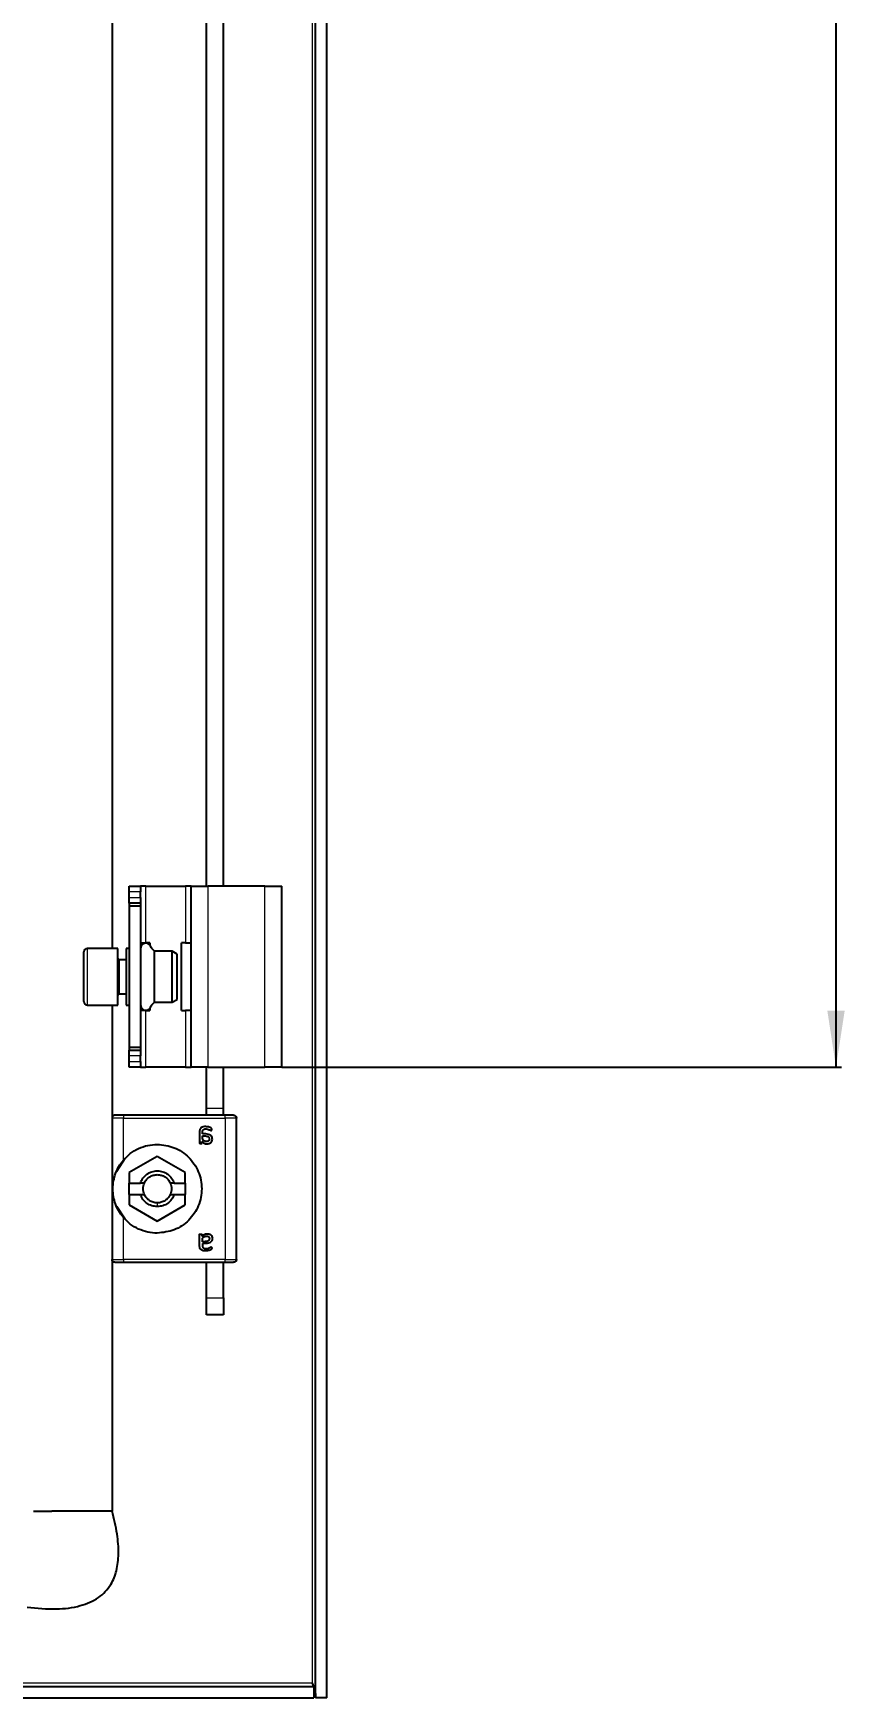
# Model space of a CAD drawing. Header units: millimetres. Extents: x -409 to 1413, y -262 to 1017.
# Drawn here: x 1269.9 to 1413.4, y -108.5 to 185.8 of the extents above; entities that cross this region are included whole.
import ezdxf

# ---------------------------------------------------------------- set-up
doc = ezdxf.new("R2010")
doc.units = ezdxf.units.MM
doc.layers.add('FORMAT', color=7, linetype='Continuous')
doc.styles.add('SLDTEXTSTYLE0', font='TXT', dxfattribs={"width": 0.75})
doc.dimstyles.new('SLDDIMSTYLE0', dxfattribs={"dimtxt": 20, "dimasz": 10, "dimexe": 0, "dimexo": 0.0625, "dimgap": 5, "dimtad": 2, "dimdec": 1, "dimrnd": 1e-09, "dimzin": 12, "dimdsep": 46, "dimtxsty": 'SLDTEXTSTYLE0', "dimsah": 1, "dimcen": 0.09, "dimadec": 0, "dimazin": 3, "dimtfac": 1, "dimtofl": 0, "dimtmove": 0, "dimatfit": 3, "dimfxl": 0, "dimfrac": 2, "dimtolj": 1, "dimtzin": 12, "dimarcsym": 0})

# ---------------------------------------------------------------- blocks, each defined once
blk = doc.blocks.new('_D_5')
at = {"layer": 'FORMAT'}
for p, q in [((1313.88, 734.96), (1412.87, 734.96)), ((1411.87, 734.96), (1411.87, 2.96)), ((1313.88, 2.96), (1412.87, 2.96))]:
    blk.add_line(p, q, dxfattribs=at)
for points in [[(1411.87, 734.96), (1410.34, 724.96), (1413.41, 724.96)], [(1411.87, 2.96), (1413.41, 12.96), (1410.34, 12.96)]]:
    blk.add_solid(points, dxfattribs=at)
at = {"layer": 'FORMAT', "insert": (1386.09, 346.8), "char_height": 20, "attachment_point": 1, "rotation": 90, "style": 'SLDTEXTSTYLE0'}
blk.add_mtext('732', dxfattribs=at)

msp = doc.modelspace()

# ---------------------------------------------------------------- linework, layer by layer
at = {"color": 7, "linetype": 'Continuous', "lineweight": 25}
for p, q in [((1319.87, -108.54), (1319.87, 846.46)), ((1321.87, -108.54), (1321.87, 846.46)), ((1283.87, 713.96), (1283.87, 23.96)), ((1300.57, 34.96), (1300.57, 231.16)), ((1303.57, 34.96), (1303.57, 231.16)), ((1286.87, 34.96), (1288.87, 34.96)), ((1286.87, 33.96), (1286.87, 34.96)), ((1286.87, 32.96), (1286.87, 33.96)), ((1286.87, 31.96), (1286.87, 32.96)), ((1288.87, 34.96), (1288.87, 33.96)), ((1289.87, 34.96), (1288.87, 34.96)), ((1288.87, 32.96), (1288.87, 33.96)), ((1288.87, 32.96), (1288.87, 31.96)), ((1289.87, 34.96), (1296.87, 34.96)), ((1297.87, 34.96), (1296.87, 34.96)), ((1297.87, 34.96), (1300.87, 34.96)), ((1297.87, 2.96), (1297.87, 34.96)), ((1310.87, 34.96), (1300.87, 34.96)), ((1310.87, 34.96), (1313.87, 34.96)), ((1313.87, 2.96), (1313.87, 34.96)), ((1288.87, 31.96), (1286.87, 31.96)), ((1286.87, 31.96), (1286.87, 31.46)), ((1288.87, 31.46), (1286.87, 31.46)), ((1286.87, 31.46), (1286.87, 6.46)), ((1288.87, 31.96), (1288.87, 31.46)), ((1288.87, 31.46), (1288.87, 6.46)), ((1284.87, 23.96), (1279.47, 23.96)), ((1284.87, 16.41), (1284.87, 23.96)), ((1286.87, 23.96), (1286.37, 23.96)), ((1286.37, 23.96), (1286.37, 22.75)), ((1288.87, 24.96), (1289.87, 24.96)), ((1290.57, 24.96), (1289.87, 24.96)), ((1290.57, 24.96), (1290.57, 24.51)), ((1296.17, 12.96), (1296.17, 24.96)), ((1296.87, 24.96), (1296.17, 24.96)), ((1296.87, 24.96), (1297.87, 24.96)), ((1278.87, 16.71), (1278.87, 23.36)), ((1286.37, 21.96), (1285.12, 21.96)), ((1286.37, 22.75), (1286.37, 13.96)), ((1294.5, 23.46), (1291.37, 23.46)), ((1291.37, 14.46), (1291.37, 23.46)), ((1295.37, 22.96), (1294.5, 23.46)), ((1294.5, 14.46), (1294.5, 23.46)), ((1295.37, 14.96), (1295.37, 22.96)), ((1278.87, 14.56), (1278.87, 16.71)), ((1284.87, 13.96), (1284.87, 16.41)), ((1285.12, 15.96), (1286.37, 15.96)), ((1294.5, 14.46), (1295.37, 14.96)), ((1279.47, 13.96), (1284.87, 13.96)), ((1283.87, 13.96), (1283.87, -5.86)), ((1286.37, 13.96), (1286.87, 13.96)), ((1289.87, 12.96), (1288.87, 12.96)), ((1289.87, 12.96), (1290.57, 12.96)), ((1290.57, 13.41), (1290.57, 12.96)), ((1291.37, 14.46), (1294.5, 14.46)), ((1296.17, 12.96), (1296.87, 12.96)), ((1297.87, 12.96), (1296.87, 12.96)), ((1288.87, 6.46), (1286.87, 6.46)), ((1286.87, 6.46), (1286.87, 5.96)), ((1286.87, 4.96), (1286.87, 5.96)), ((1286.87, 5.96), (1288.87, 5.96)), ((1288.87, 6.46), (1288.87, 5.96)), ((1288.87, 5.96), (1288.87, 4.96)), ((1286.87, 3.96), (1286.87, 4.96)), ((1286.87, 2.96), (1286.87, 3.96)), ((1288.87, 2.96), (1286.87, 2.96)), ((1288.87, 3.96), (1288.87, 4.96)), ((1288.87, 3.96), (1288.87, 2.96)), ((1288.87, 2.96), (1289.87, 2.96)), ((1296.87, 2.96), (1289.87, 2.96)), ((1296.87, 2.96), (1297.87, 2.96)), ((1300.87, 2.96), (1297.87, 2.96)), ((1300.57, -4.34), (1300.57, 2.96)), ((1300.87, 2.96), (1310.87, 2.96)), ((1303.57, -4.34), (1303.57, 2.96)), ((1313.87, 2.96), (1310.87, 2.96)), ((1303.87, -5.54), (1285.87, -5.54)), ((1300.57, -5.59), (1300.57, -4.34)), ((1303.57, -5.59), (1303.57, -4.34)), ((1304.47, -5.54), (1304.22, -5.54)), ((1283.87, -6.04), (1283.87, -31.04)), ((1299.31, -8.58), (1299.31, -10.44)), ((1299.84, -8.83), (1299.84, -8.61)), ((1300.22, -8.83), (1299.84, -8.83)), ((1305.87, -31.04), (1305.87, -6.04)), ((1299.77, -10.44), (1299.77, -10.16)), ((1299.84, -9.18), (1300.27, -9.18)), ((1299.84, -9.77), (1299.84, -9.18)), ((1284.7, -15.41), (1286.21, -13.15)), ((1291.87, -12.82), (1286.92, -15.68)), ((1296.82, -15.68), (1291.87, -12.82)), ((1286.92, -15.68), (1286.92, -17.54)), ((1286.92, -17.54), (1288.88, -17.54)), ((1286.92, -19.54), (1286.92, -17.54)), ((1289.58, -17.54), (1288.88, -17.54)), ((1294.86, -17.54), (1294.16, -17.54)), ((1294.86, -17.54), (1296.82, -17.54)), ((1296.82, -17.54), (1296.82, -15.68)), ((1296.82, -17.54), (1296.82, -19.54)), ((1286.92, -19.54), (1286.92, -21.39)), ((1286.92, -19.54), (1288.88, -19.54)), ((1288.88, -19.54), (1289.58, -19.54)), ((1294.16, -19.54), (1294.86, -19.54)), ((1294.86, -19.54), (1296.82, -19.54)), ((1296.82, -21.39), (1296.82, -19.54)), ((1286.21, -23.92), (1284.7, -21.66)), ((1286.92, -21.39), (1291.87, -24.25)), ((1291.87, -24.25), (1296.82, -21.39)), ((1299.31, -28.49), (1299.31, -26.63)), ((1299.77, -26.63), (1299.77, -26.91)), ((1299.84, -27.89), (1299.84, -27.3)), ((1300.27, -27.89), (1299.84, -27.89)), ((1300.22, -28.24), (1299.84, -28.24)), ((1299.84, -28.24), (1299.84, -28.46)), ((1283.87, -31.21), (1283.87, -75.54)), ((1285.87, -31.54), (1303.87, -31.54)), ((1300.57, -37.84), (1300.57, -31.54)), ((1303.57, -37.84), (1303.57, -31.54)), ((1304.22, -31.54), (1304.47, -31.54)), ((1300.57, -40.84), (1300.57, -37.84)), ((1303.57, -37.84), (1303.57, -40.84)), ((1303.57, -40.84), (1300.57, -40.84)), ((1273.3, -75.54), (1273.24, -75.54)), ((1280.44, -75.54), (1273.3, -75.54)), ((1280.59, -75.54), (1280.44, -75.54)), ((1282.89, -75.54), (1280.59, -75.54)), ((1283.87, -75.54), (1282.89, -75.54)), ((1319.27, -105.94), (1319.46, -106.54)), ((730.17, -106.54), (1319.57, -106.54)), ((730.17, -108.54), (1319.57, -108.54)), ((1319.57, -106.54), (1319.57, -108.54)), ((1321.87, -108.54), (1319.87, -108.54))]:
    msp.add_line(p, q, dxfattribs=at)
at = {"color": 8, "linetype": 'Continuous', "lineweight": 18}
for p, q in [((1319.27, 843.86), (1319.27, -105.94)), ((1288.87, 33.96), (1286.87, 33.96)), ((1286.87, 32.96), (1288.87, 32.96)), ((1289.87, 24.96), (1289.87, 34.96)), ((1296.87, 34.96), (1296.87, 24.96)), ((1300.87, 2.96), (1300.87, 34.96)), ((1310.87, 2.96), (1310.87, 34.96)), ((1279.47, 23.96), (1279.47, 16.41)), ((1285.12, 21.96), (1285.12, 15.96)), ((1279.47, 16.41), (1279.47, 13.96)), ((1289.87, 2.96), (1289.87, 12.96)), ((1296.87, 12.96), (1296.87, 2.96)), ((1288.87, 4.96), (1286.87, 4.96)), ((1286.87, 3.96), (1288.87, 3.96)), ((1303.57, -4.34), (1300.57, -4.34)), ((1285.87, -13.47), (1285.87, -6.04)), ((1285.87, -6.04), (1303.87, -6.04)), ((1303.87, -6.04), (1303.87, -31.04)), ((1291.87, -21.04), (1291.87, -21.69)), ((1285.87, -31.04), (1285.87, -23.6)), ((1303.87, -31.04), (1285.87, -31.04)), ((1300.57, -37.84), (1303.57, -37.84)), ((1319.27, -105.94), (1223.84, -105.94))]:
    msp.add_line(p, q, dxfattribs=at)
at = {"color": 7, "linetype": 'Continuous', "lineweight": 25}
for centre, radius, start, end in [((1279.47, 23.36), 0.6, 90, 180), ((1285.12, 22.21), 0.25, 180, 270), ((1285.12, 15.71), 0.25, 90, 180), ((1279.47, 14.56), 0.6, 180, 270)]:
    msp.add_arc(centre, radius, start, end, dxfattribs=at)
for points, knots in [([(1291.37, 23.46), (1291.19, 23.62), (1290.85, 23.92), (1290.65, 24.49), (1290.29, 24.8), (1289.95, 24.93), (1289.59, 24.89), (1289.24, 24.7), (1288.99, 24.34), (1288.91, 24.05), (1288.87, 23.9)], [0, 0, 0, 0, 0.185676, 0.371025, 0.466937, 0.562172, 0.656347, 0.751553, 0.873842, 1, 1, 1, 1]), ([(1288.87, 14.03), (1288.91, 13.88), (1288.99, 13.59), (1289.24, 13.23), (1289.59, 13.04), (1289.95, 13), (1290.29, 13.13), (1290.65, 13.44), (1290.85, 14), (1291.19, 14.31), (1291.37, 14.46)], [0, 0, 0, 0, 0.126158, 0.248447, 0.343653, 0.437828, 0.533063, 0.628975, 0.814324, 1, 1, 1, 1]), ([(1300.42, -7.54), (1300.28, -7.54), (1300.05, -7.55), (1299.77, -7.65), (1299.58, -7.77), (1299.44, -7.93), (1299.33, -8.21), (1299.32, -8.43), (1299.31, -8.58)], [0, 0, 0, 0, 0.250089, 0.382495, 0.500259, 0.622163, 0.750133, 1, 1, 1, 1]), ([(1299.84, -8.61), (1299.84, -8.52), (1299.85, -8.39), (1299.91, -8.22), (1299.98, -8.11), (1300.09, -8.03), (1300.21, -7.98), (1300.35, -7.95), (1300.43, -7.95), (1300.48, -7.95)], [0, 0, 0, 0, 0.250023, 0.382539, 0.499802, 0.620838, 0.749652, 0.874777, 1, 1, 1, 1]), ([(1301.6, -9.75), (1301.6, -9.67), (1301.59, -9.52), (1301.5, -9.3), (1301.34, -9.12), (1301.07, -8.95), (1300.69, -8.85), (1300.38, -8.84), (1300.22, -8.83)], [0, 0, 0, 0, 0.125049, 0.249886, 0.370856, 0.49982, 0.749609, 1, 1, 1, 1]), ([(1301.49, -8.03), (1301.49, -7.98), (1301.49, -7.89), (1301.42, -7.8), (1301.29, -7.72), (1300.96, -7.59), (1300.64, -7.56), (1300.42, -7.54)], [0, 0, 0, 0, 0.1246927, 0.1871822, 0.2497734, 0.5000394, 1, 1, 1, 1]), ([(1300.48, -7.95), (1300.64, -7.97), (1300.88, -7.99), (1301.13, -8.12), (1301.26, -8.19), (1301.33, -8.23), (1301.37, -8.24), (1301.38, -8.24)], [0, 0, 0, 0, 0.4986996, 0.7495075, 0.8749492, 0.9467834, 1, 1, 1, 1]), ([(1301.38, -8.24), (1301.4, -8.24), (1301.41, -8.24), (1301.43, -8.23), (1301.45, -8.21), (1301.46, -8.19), (1301.48, -8.15), (1301.48, -8.11), (1301.49, -8.07), (1301.49, -8.05), (1301.49, -8.03)], [0, 0, 0, 0, 0.128825, 0.180169, 0.243397, 0.36986, 0.499864, 0.749649, 0.843476, 1, 1, 1, 1]), ([(1299.31, -10.44), (1299.31, -10.46), (1299.31, -10.47), (1299.33, -10.49), (1299.35, -10.51), (1299.43, -10.53), (1299.49, -10.54), (1299.54, -10.54)], [0, 0, 0, 0, 0.124881, 0.183376, 0.250934, 0.500336, 1, 1, 1, 1]), ([(1299.54, -10.54), (1299.58, -10.53), (1299.65, -10.53), (1299.73, -10.52), (1299.75, -10.49), (1299.77, -10.47), (1299.77, -10.45), (1299.77, -10.44)], [0, 0, 0, 0, 0.499718, 0.749437, 0.810587, 0.875078, 1, 1, 1, 1]), ([(1299.77, -10.16), (1299.89, -10.28), (1300.08, -10.45), (1300.35, -10.56), (1300.52, -10.59), (1300.6, -10.59), (1300.64, -10.59)], [0, 0, 0, 0, 0.499113, 0.749325, 0.874665, 1, 1, 1, 1]), ([(1300.56, -10.18), (1300.49, -10.18), (1300.35, -10.16), (1300.09, -10.03), (1299.94, -9.87), (1299.84, -9.77)], [0, 0, 0, 0, 0.2499389, 0.4998636, 1, 1, 1, 1]), ([(1300.27, -9.18), (1300.37, -9.19), (1300.55, -9.19), (1300.78, -9.25), (1300.92, -9.35), (1301.01, -9.45), (1301.07, -9.58), (1301.07, -9.67), (1301.07, -9.71)], [0, 0, 0, 0, 0.279652, 0.500248, 0.629485, 0.750186, 0.875763, 1, 1, 1, 1]), ([(1301.07, -9.71), (1301.07, -9.78), (1301.06, -9.88), (1301, -9.99), (1300.93, -10.07), (1300.85, -10.12), (1300.76, -10.16), (1300.66, -10.18), (1300.59, -10.18), (1300.56, -10.18)], [0, 0, 0, 0, 0.249168, 0.373635, 0.49939, 0.619394, 0.749656, 0.87477, 1, 1, 1, 1]), ([(1300.64, -10.59), (1300.77, -10.59), (1300.95, -10.58), (1301.17, -10.49), (1301.33, -10.39), (1301.45, -10.26), (1301.58, -10.05), (1301.59, -9.87), (1301.6, -9.75)], [0, 0, 0, 0, 0.25007, 0.379181, 0.500499, 0.62417, 0.750842, 1, 1, 1, 1]), ([(1285.87, -23.6), (1285.58, -23.22), (1285.01, -22.47), (1284.45, -21.22), (1284.1, -19.94), (1283.98, -18.53), (1284.11, -17.13), (1284.46, -15.85), (1285.01, -14.6), (1285.58, -13.85), (1285.87, -13.47)], [0, 0, 0, 0, 0.125762, 0.25037, 0.375307, 0.500139, 0.62481, 0.749763, 0.874888, 1, 1, 1, 1]), ([(1299.77, -26.91), (1299.89, -26.79), (1300.08, -26.62), (1300.39, -26.49), (1300.56, -26.48), (1300.64, -26.48)], [0, 0, 0, 0, 0.499364, 0.749701, 1, 1, 1, 1]), ([(1300.64, -26.48), (1300.77, -26.48), (1300.95, -26.49), (1301.18, -26.58), (1301.33, -26.68), (1301.45, -26.81), (1301.58, -27.02), (1301.59, -27.2), (1301.6, -27.32)], [0, 0, 0, 0, 0.25007, 0.379559, 0.500499, 0.624556, 0.750843, 1, 1, 1, 1]), ([(1299.31, -26.63), (1299.31, -26.62), (1299.31, -26.6), (1299.33, -26.58), (1299.35, -26.56), (1299.43, -26.54), (1299.49, -26.54), (1299.54, -26.54)], [0, 0, 0, 0, 0.124884, 0.186377, 0.250914, 0.500322, 1, 1, 1, 1]), ([(1300.42, -29.54), (1300.35, -29.53), (1300.2, -29.53), (1299.98, -29.49), (1299.77, -29.42), (1299.58, -29.31), (1299.44, -29.14), (1299.33, -28.86), (1299.32, -28.64), (1299.31, -28.49)], [0, 0, 0, 0, 0.125255, 0.250437, 0.383066, 0.500493, 0.622629, 0.75025, 1, 1, 1, 1]), ([(1299.54, -26.54), (1299.59, -26.54), (1299.64, -26.54), (1299.71, -26.55), (1299.74, -26.56), (1299.75, -26.58), (1299.77, -26.6), (1299.77, -26.62), (1299.77, -26.63)], [0, 0, 0, 0, 0.499162, 0.644242, 0.749698, 0.813605, 0.875217, 1, 1, 1, 1]), ([(1299.84, -27.3), (1299.94, -27.2), (1300.09, -27.04), (1300.31, -26.93), (1300.45, -26.89), (1300.53, -26.89), (1300.56, -26.89)], [0, 0, 0, 0, 0.499765, 0.749504, 0.874771, 1, 1, 1, 1]), ([(1299.84, -28.46), (1299.84, -28.5), (1299.84, -28.59), (1299.86, -28.73), (1299.91, -28.86), (1299.98, -28.97), (1300.09, -29.05), (1300.25, -29.11), (1300.39, -29.12), (1300.48, -29.12)], [0, 0, 0, 0, 0.125295, 0.250514, 0.383518, 0.50035, 0.621938, 0.750243, 1, 1, 1, 1]), ([(1301.6, -27.32), (1301.6, -27.36), (1301.6, -27.44), (1301.57, -27.59), (1301.5, -27.77), (1301.34, -27.95), (1301.07, -28.12), (1300.69, -28.22), (1300.38, -28.24), (1300.22, -28.24)], [0, 0, 0, 0, 0.062637, 0.125278, 0.250072, 0.374841, 0.499994, 0.749696, 1, 1, 1, 1]), ([(1301.07, -27.36), (1301.07, -27.4), (1301.07, -27.5), (1301.01, -27.62), (1300.92, -27.72), (1300.78, -27.82), (1300.55, -27.88), (1300.37, -27.88), (1300.27, -27.89)], [0, 0, 0, 0, 0.124446, 0.249795, 0.37, 0.499734, 0.719932, 1, 1, 1, 1]), ([(1301.49, -29.04), (1301.49, -29.07), (1301.49, -29.12), (1301.47, -29.2), (1301.42, -29.27), (1301.29, -29.35), (1300.96, -29.48), (1300.64, -29.52), (1300.42, -29.54)], [0, 0, 0, 0, 0.062686, 0.125173, 0.187628, 0.250185, 0.500314, 1, 1, 1, 1]), ([(1300.48, -29.12), (1300.64, -29.11), (1300.95, -29.08), (1301.21, -28.87), (1301.37, -28.83), (1301.38, -28.83)], [0, 0, 0, 0, 0.498852, 0.946609, 1, 1, 1, 1]), ([(1300.56, -26.89), (1300.63, -26.89), (1300.73, -26.9), (1300.85, -26.95), (1300.93, -27), (1301, -27.08), (1301.04, -27.16), (1301.07, -27.26), (1301.07, -27.33), (1301.07, -27.36)], [0, 0, 0, 0, 0.249623, 0.37714, 0.499734, 0.62273, 0.749812, 0.874876, 1, 1, 1, 1]), ([(1301.38, -28.83), (1301.4, -28.83), (1301.41, -28.83), (1301.43, -28.84), (1301.45, -28.86), (1301.46, -28.88), (1301.49, -28.94), (1301.49, -29), (1301.49, -29.04)], [0, 0, 0, 0, 0.13107, 0.182437, 0.243796, 0.371388, 0.500442, 1, 1, 1, 1]), ([(1268.87, -92.54), (1270.6, -92.7), (1273.74, -93.01), (1278.06, -92.49), (1281.5, -91.07), (1283.71, -88.75), (1284.79, -85.98), (1285.11, -82.93), (1284.82, -79.37), (1284.2, -76.88), (1283.87, -75.54)], [0, 0, 0, 0, 0.176713, 0.320911, 0.440308, 0.54837, 0.6374, 0.738878, 0.858543, 1, 1, 1, 1]), ([(1269.98, -75.54), (1270.01, -75.54), (1270.09, -75.54), (1270.55, -75.54), (1270.85, -75.54)], [0, 0, 0, 0, 0.356727, 1, 1, 1, 1]), ([(1319.57, -106.54), (1319.52, -106.54), (1319.47, -106.47), (1319.37, -106.25), (1319.32, -106.09), (1319.27, -105.94)], [0, 0, 0, 0, 0.5, 0.5, 1, 1, 1, 1]), ([(1319.57, -106.85), (1319.61, -106.98), (1319.81, -107.54), (1319.84, -108.1), (1319.87, -108.54)], [0, 0, 0, 0, 0.226541, 1, 1, 1, 1])]:
    msp.add_open_spline(points, degree=3, knots=knots, dxfattribs=at)
for points in [[(1284.37, -5.54), (1284.3, -5.54), (1284.17, -5.56), (1284.01, -5.67), (1283.89, -5.84), (1283.88, -5.97), (1283.87, -6.04)], [(1285.87, -5.54), (1285.67, -5.54), (1285.28, -5.54), (1284.78, -5.54), (1284.44, -5.54), (1284.39, -5.54), (1284.37, -5.54)], [(1305.37, -5.54), (1305.35, -5.54), (1305.3, -5.54), (1304.95, -5.54), (1304.46, -5.54), (1304.07, -5.54), (1303.87, -5.54)], [(1305.37, -5.54), (1305.43, -5.54), (1305.57, -5.56), (1305.73, -5.67), (1305.85, -5.84), (1305.86, -5.97), (1305.87, -6.04)], [(1285.87, -13.47), (1286.26, -13.06), (1287.05, -12.24), (1288.54, -11.37), (1290.16, -10.79), (1291.3, -10.72), (1291.87, -10.69)], [(1291.87, -10.69), (1292.9, -10.8), (1294.95, -11.04), (1297.56, -12.85), (1299.31, -15.45), (1299.92, -18.54), (1299.31, -21.62), (1297.56, -24.22), (1294.95, -26.03), (1292.9, -26.27), (1291.87, -26.39)], [(1288.88, -17.54), (1289.01, -17.23), (1289.28, -16.63), (1290, -15.94), (1290.89, -15.49), (1291.87, -15.33), (1292.85, -15.49), (1293.74, -15.94), (1294.46, -16.63), (1294.72, -17.23), (1294.86, -17.54)], [(1289.58, -19.54), (1289.52, -19.37), (1289.4, -19.05), (1289.35, -18.54), (1289.4, -18.02), (1289.52, -17.7), (1289.58, -17.54)], [(1289.58, -17.54), (1289.69, -17.32), (1289.92, -16.9), (1290.48, -16.42), (1291.14, -16.1), (1291.63, -16.06), (1291.87, -16.04)], [(1291.87, -16.04), (1292.11, -16.06), (1292.59, -16.1), (1293.26, -16.42), (1293.81, -16.9), (1294.05, -17.32), (1294.16, -17.54)], [(1294.16, -17.54), (1294.22, -17.7), (1294.34, -18.02), (1294.38, -18.54), (1294.34, -19.05), (1294.22, -19.37), (1294.16, -19.54)], [(1291.87, -21.69), (1291.54, -21.66), (1290.89, -21.6), (1290, -21.13), (1289.28, -20.44), (1289.01, -19.84), (1288.88, -19.54)], [(1291.87, -21.04), (1291.63, -21.02), (1291.14, -20.97), (1290.48, -20.65), (1289.92, -20.18), (1289.69, -19.75), (1289.58, -19.54)], [(1294.86, -19.54), (1294.72, -19.84), (1294.46, -20.44), (1293.74, -21.13), (1292.85, -21.6), (1292.2, -21.66), (1291.87, -21.69)], [(1294.16, -19.54), (1294.05, -19.75), (1293.81, -20.18), (1293.26, -20.65), (1292.59, -20.97), (1292.11, -21.02), (1291.87, -21.04)], [(1291.87, -26.39), (1291.3, -26.35), (1290.16, -26.28), (1288.54, -25.7), (1287.05, -24.83), (1286.26, -24.01), (1285.87, -23.6)], [(1284.37, -31.54), (1284.3, -31.53), (1284.17, -31.51), (1284.01, -31.4), (1283.89, -31.23), (1283.88, -31.1), (1283.87, -31.04)], [(1284.37, -31.54), (1284.39, -31.54), (1284.44, -31.54), (1284.78, -31.54), (1285.28, -31.54), (1285.67, -31.54), (1285.87, -31.54)], [(1303.87, -31.54), (1304.07, -31.54), (1304.46, -31.54), (1304.95, -31.54), (1305.3, -31.54), (1305.35, -31.54), (1305.37, -31.54)], [(1305.87, -31.04), (1305.86, -31.1), (1305.85, -31.23), (1305.73, -31.4), (1305.57, -31.51), (1305.43, -31.53), (1305.37, -31.54)], [(1270.85, -75.54), (1271.17, -75.54), (1271.82, -75.54), (1272.77, -75.54), (1273.24, -75.54)]]:
    msp.add_open_spline(points, degree=3, dxfattribs=at)
at = {"color": 8, "linetype": 'Continuous', "lineweight": 18}
for points in [[(1285.87, -5.54), (1285.87, -5.54), (1285.87, -5.56), (1285.87, -5.67), (1285.87, -5.84), (1285.87, -5.97), (1285.87, -6.04)], [(1303.87, -6.04), (1303.87, -5.97), (1303.87, -5.84), (1303.87, -5.67), (1303.87, -5.56), (1303.87, -5.54), (1303.87, -5.54)], [(1285.87, -6.04), (1285.61, -6.04), (1285.08, -6.04), (1284.42, -6.04), (1283.96, -6.04), (1283.9, -6.04), (1283.87, -6.04)], [(1305.87, -6.04), (1305.84, -6.04), (1305.78, -6.04), (1305.32, -6.04), (1304.66, -6.04), (1304.13, -6.04), (1303.87, -6.04)], [(1283.87, -31.04), (1283.9, -31.04), (1283.96, -31.04), (1284.42, -31.04), (1285.08, -31.04), (1285.61, -31.04), (1285.87, -31.04)], [(1285.87, -31.04), (1285.87, -31.1), (1285.87, -31.23), (1285.87, -31.4), (1285.87, -31.51), (1285.87, -31.53), (1285.87, -31.54)], [(1303.87, -31.54), (1303.87, -31.53), (1303.87, -31.51), (1303.87, -31.4), (1303.87, -31.23), (1303.87, -31.1), (1303.87, -31.04)], [(1303.87, -31.04), (1304.13, -31.04), (1304.66, -31.04), (1305.32, -31.04), (1305.78, -31.04), (1305.84, -31.04), (1305.87, -31.04)]]:
    msp.add_open_spline(points, degree=3, dxfattribs=at)

# ---------------------------------------------------------------- dimensions: what is measured, and where the dimension line sits
at = {"layer": 'FORMAT'}
dim = msp.add_linear_dim(base=(1411.87, 2.96), p1=(1313.87, 734.96), p2=(1313.87, 2.96), angle=90, dimstyle='SLDDIMSTYLE0', dxfattribs=at)
dim.commit()
dim.dimension.update_dxf_attribs({"geometry": '_D_5', "text_midpoint": (1411.87, 368.96), "dimtype": 160})

doc.saveas('drawing.dxf')
